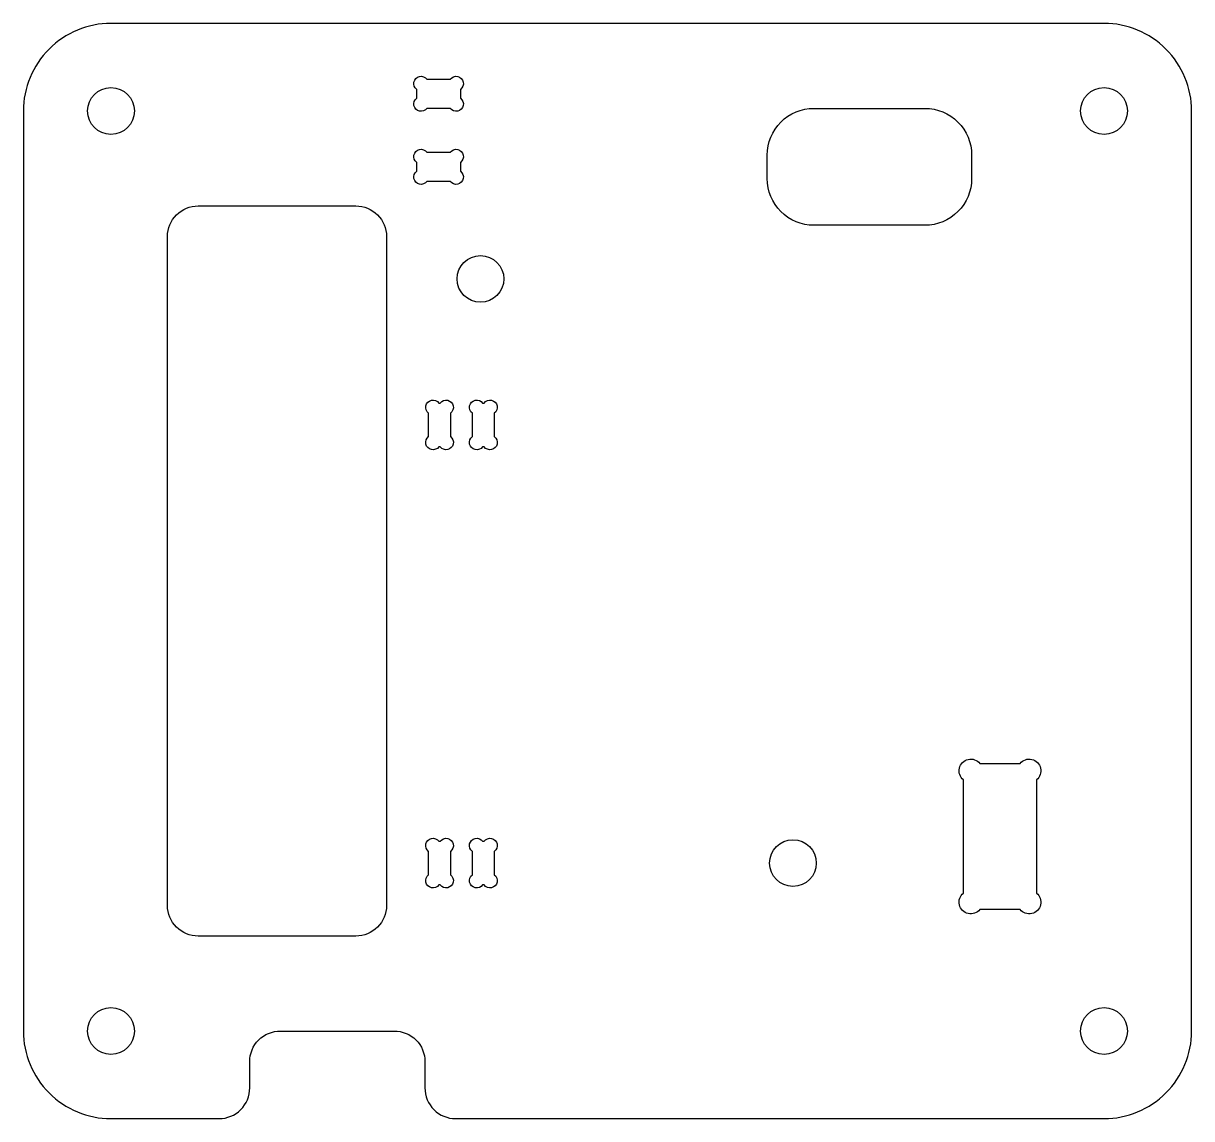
# Model space of a CAD drawing. Header units: millimetres. Extents: x -5 to 75, y -37.5 to 37.5.
import ezdxf

# ---------------------------------------------------------------- set-up
doc = ezdxf.new("R2010")
doc.units = ezdxf.units.MM

msp = doc.modelspace()

# ---------------------------------------------------------------- linework, layer by layer
for points in [[(1, 37.5, 0.414214), (-5, 31.5), (-5, -31.5, 0.414214), (1, -37.5), (8.4, -37.5, 0.414214), (10.5, -35.4), (10.5, -33.6, -0.414214), (12.6, -31.5), (20.4, -31.5, -0.414214), (22.5, -33.6), (22.5, -35.4, 0.414214), (24.6, -37.5), (69, -37.5, 0.414214), (75, -31.5), (75, 31.5, 0.414214), (69, 37.5)], [(24.934, 32.376, -1.15301), (24.234, 31.676), (22.634, 31.676, -1.15301), (21.934, 32.376), (21.934, 32.976, -1.15301), (22.634, 33.676), (24.234, 33.676, -1.15301), (24.934, 32.976)], [(49.134, 31.676), (56.734, 31.676, -0.414214), (59.934, 28.476), (59.934, 26.876, -0.414214), (56.734, 23.676), (49.134, 23.676, -0.414214), (45.934, 26.876), (45.934, 28.476, -0.414214)], [(21.934, 27.976, -1.15301), (22.634, 28.676), (24.234, 28.676, -1.15301), (24.934, 27.976), (24.934, 27.376, -1.15301), (24.234, 26.676), (22.634, 26.676, -1.15301), (21.934, 27.376)], [(4.866, -22.9), (4.866, 22.9, -0.414214), (6.966, 25), (17.766, 25, -0.414214), (19.866, 22.9), (19.866, -22.9, -0.414214), (17.766, -25), (6.966, -25, -0.414214)], [(22.75, 10.8, -1.15301), (23.45, 11.5), (23.55, 11.5, -1.15301), (24.25, 10.8), (24.25, 9.2, -1.15301), (23.55, 8.5), (23.45, 8.5, -1.15301), (22.75, 9.2)], [(26.55, 11.5, -1.15301), (27.25, 10.8), (27.25, 9.2, -1.15301), (26.55, 8.5), (26.45, 8.5, -1.15301), (25.75, 9.2), (25.75, 10.8, -1.15301), (26.45, 11.5)], [(59.375, -22.053), (59.375, -14.302, -1.116826), (60.499, -13.177), (63.251, -13.177, -1.116826), (64.375, -14.302), (64.375, -22.053, -1.116826), (63.251, -23.177), (60.499, -23.177, -1.116826)], [(22.75, -19.2, -1.15301), (23.45, -18.5), (23.55, -18.5, -1.15301), (24.25, -19.2), (24.25, -20.8, -1.15301), (23.55, -21.5), (23.45, -21.5, -1.15301), (22.75, -20.8)], [(25.75, -20.8), (25.75, -19.2, -1.15301), (26.45, -18.5), (26.55, -18.5, -1.15301), (27.25, -19.2), (27.25, -20.8, -1.15301), (26.55, -21.5), (26.45, -21.5, -1.15301)]]:
    msp.add_lwpolyline(points, format="xyb", close=True)
for centre in [(1, 31.5), (69, 31.5), (26.3, 20), (47.7, -20), (1, -31.5), (69, -31.5)]:
    msp.add_circle(centre, 1.6)

doc.saveas('drawing.dxf')
